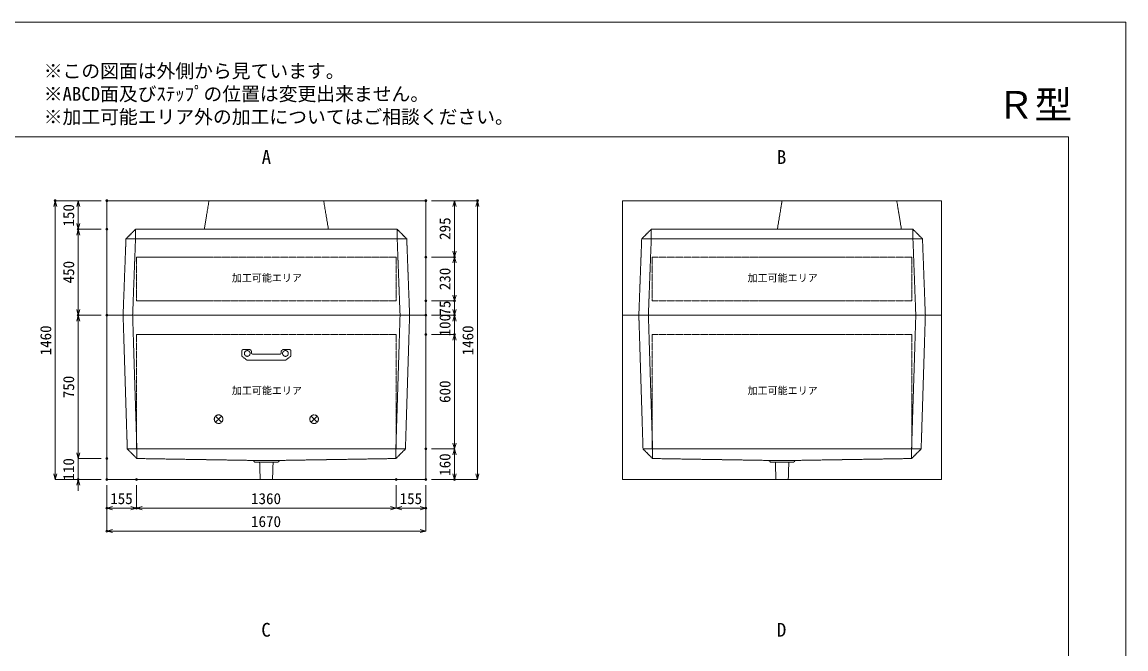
# Model space of a CAD drawing. Units: millimetres, scale not verified. Extents: x -4455 to 4455, y -3150 to 3150.
# Drawn here: x -1324 to 4455, y -132 to 3150 of the extents above; entities that cross this region are included whole.
import ezdxf
from ezdxf.enums import TextEntityAlignment as Align

# ---------------------------------------------------------------- set-up
doc = ezdxf.new("R2010")
doc.units = ezdxf.units.MM
doc.header["$LTSCALE"] = 20
doc.header["$PDMODE"] = 32
doc.header["$PDSIZE"] = 10
doc.linetypes.add('LONG_DASHED1', pattern=[7, 6, -1])
doc.linetypes.add('LONG_DOUBLE_CHAIN', pattern=[21.8, 18, -1, 0.6, -0.6, 0.6, -1])
for name, color, linetype, lineweight in [('0-0_D-TTL', 7, 'Continuous', 9), ('0-1_Defpoints', 7, 'Continuous', 9), ('0-3_D-TTL-TXT', 7, 'Continuous', 9), ('0-4_D-STR-TXT', 7, 'Continuous', 9), ('0-5_D-STR-DIM', 3, 'Continuous', 9), ('0-6_0', 7, 'Continuous', 9), ('0-7_D-STR', 7, 'LONG_DASHED1', 9), ('0-9_D-STR-STR5', 1, 'LONG_DOUBLE_CHAIN', 9), ('0-A_D-STR-STR3', 2, 'LONG_DASHED1', 9)]:
    doc.layers.add(name, color=color, linetype=linetype, lineweight=lineweight)
doc.styles.add('ＭＳ ゴシック', font='')
doc.styles.get('ＭＳ ゴシック').set_extended_font_data('MS Gothic')

# ---------------------------------------------------------------- blocks, each defined once
blk = doc.blocks.new('A$C4DE05FD1')
at = {"layer": '0-0_D-TTL', "color": 134}
for p, q in [((4000, 76000), (114800, 76000)), ((114800, 76000), (114800, 4000))]:
    blk.add_line(p, q, dxfattribs=at)
at = {"layer": '0-1_Defpoints', "color": 134}
for p, q in [((0, 84000), (118800, 84000)), ((118800, 84000), (118800, 0))]:
    blk.add_line(p, q, dxfattribs=at)
at = {"layer": '0-3_D-TTL-TXT', "style": 'ＭＳ ゴシック'}
for s, p in [('※この図面は外側から見ています。', (43260.9, 79815.7)), ('※ABCD面及びｽﾃｯﾌﾟの位置は変更出来ません。', (43260.9, 78215.7)), ('※加工可能エリア外の加工についてはご相談ください。', (43260.9, 76615.7))]:
    blk.add_text(s, height=962.2, dxfattribs=at).set_placement(p, align=Align.BOTTOM_LEFT)
blk = doc.blocks.new('_Open30')
at = {"layer": '0-6_0'}
blk.add_line((0, 0), (-20, 0), dxfattribs=at)
blk.add_lwpolyline([(-20, 5.36), (0, 0), (-20, -5.36)], dxfattribs=at)
blk = doc.blocks.new('A$C31CA379A')
at = {"layer": '0-4_D-STR-TXT', "style": 'ＭＳ ゴシック'}
for s, p in [('A', (-325.9, -2190.5)), ('B', (35638.6, -2190.5)), ('C', (-351.4, -35190.5)), ('D', (35638.6, -35190.5))]:
    blk.add_text(s, height=962.2, dxfattribs=at).set_placement(p, align=Align.BOTTOM_LEFT)
blk = doc.blocks.new('A$C27844A11')
at = {"layer": '0-A_D-STR-STR3'}
for p, q in [((-2560, 1000), (-2560, 453.5)), ((-2515.5, 370.3), (-2060.4, 33.6)), ((-2460, 1100), (-1758.4, 1100)), ((1949.4, 0), (-1949.4, 0)), ((-1559.2, 917.4), (-1542, 721.3)), ((1442.4, 630), (-1442.4, 630)), ((1559.2, 917.4), (1542, 721.3)), ((2460, 1100), (1758.4, 1100)), ((2515.5, 370.3), (2060.4, 33.6)), ((2560, 1000), (2560, 453.5))]:
    blk.add_line(p, q, dxfattribs=at)
for centre in [(-2000, 700), (2000, 700)]:
    blk.add_circle(centre, 300, dxfattribs=at)
for centre, radius, start, end in [((-2460, 1000), 100, 90, 180), ((-2460, 453.5), 100, 180, 236.30993), ((-1949.4, 200), 200, 236.30993, 270), ((-1758.4, 900), 200, 5, 90), ((-1442.4, 730), 100, 185, 270), ((1442.4, 730), 100, 270, 355), ((1758.4, 900), 200, 90, 175), ((1949.4, 200), 200, 270, 303.69007), ((2460, 1000), 100, 0, 90), ((2460, 453.5), 100, 303.69007, 0)]:
    blk.add_arc(centre, radius, start, end, dxfattribs=at)
blk = doc.blocks.new('A$C4A6E2F42')
at = {"layer": '0-7_D-STR', "linetype": 'Continuous'}
for p, q in [((-16700, -17200), (-16700, 0)), ((-16700, 0), (16700, 0)), ((16700, -17200), (16700, 0)), ((-16700, -17200), (16700, -17200))]:
    blk.add_line(p, q, dxfattribs=at)
at = {"layer": '0-7_D-STR'}
for p, q in [((-15000, 0), (-14560, -14000)), ((-14000, 0), (-13560, -14000)), ((14000, 0), (13560, -14000)), ((15000, 0), (14560, -14000)), ((-13560, -15000), (-14560, -14000)), ((-14560, -14000), (14560, -14000)), ((-13560, -15000), (-13560, -14000)), ((-13560, -15000), (-1400, -15200)), ((13560, -15000), (1400, -15200)), ((13560, -15000), (14560, -14000)), ((13560, -15000), (13560, -14000)), ((1400, -15200), (-1400, -15200)), ((-1200, -15380), (-1400, -15200)), ((1200, -15380), (-1200, -15380)), ((-646.9, -17200), (-705, -15380)), ((646.9, -17200), (705, -15380)), ((1200, -15380), (1400, -15200))]:
    blk.add_line(p, q, dxfattribs=at)
at = {"layer": '0-9_D-STR-STR5'}
for points in [[(13600, -2000), (-13600, -2000), (-13600, -14000)], [(13600, -2000), (13600, -14000), (-13600, -14000)]]:
    blk.add_lwpolyline(points, dxfattribs=at)
blk = doc.blocks.new('A$Cbdf789b1')
at = {"layer": '0-7_D-STR', "linetype": 'Continuous'}
for p, q in [((-16700, 0), (-16700, 12000)), ((-16700, 12000), (16700, 12000)), ((16700, 12000), (16700, 0)), ((-16700, 0), (16700, 0))]:
    blk.add_line(p, q, dxfattribs=at)
at = {"layer": '0-7_D-STR'}
for p, q in [((-6000, 12000), (-6500, 9000)), ((6000, 12000), (6500, 9000)), ((-14700, 8000), (-13700, 9000)), ((-13700, 9000), (13700, 9000)), ((-13700, 8000), (-13700, 9000)), ((14700, 8000), (13700, 9000)), ((13700, 8000), (13700, 9000)), ((-14700, 8000), (-15000, 0)), ((-14700, 8000), (14700, 8000)), ((-13700, 8000), (-14000, 0)), ((13700, 8000), (14000, 0)), ((14700, 8000), (15000, 0))]:
    blk.add_line(p, q, dxfattribs=at)
at = {"layer": '0-9_D-STR-STR5'}
for p, q in [((-13600, 6100), (-13600, 1500)), ((13600, 6100), (-13600, 6100))]:
    blk.add_line(p, q, dxfattribs=at)
blk.add_lwpolyline([(13600, 6100), (13600, 1500), (-13600, 1500)], dxfattribs=at)
blk = doc.blocks.new('A$C4375c125')
at = {"layer": '0-7_D-STR', "linetype": 'Continuous'}
for p, q in [((-16700, 0), (-16700, 12000)), ((-16700, 12000), (16700, 12000)), ((16700, 12000), (16700, 0)), ((-16700, 0), (16700, 0))]:
    blk.add_line(p, q, dxfattribs=at)
at = {"layer": '0-7_D-STR'}
for p, q in [((0, 12000), (-500, 9000)), ((12000, 12000), (12500, 9000)), ((-14700, 8000), (-13700, 9000)), ((-13700, 9000), (13700, 9000)), ((-13700, 8000), (-13700, 9000)), ((14700, 8000), (13700, 9000)), ((13700, 8000), (13700, 9000)), ((-14700, 8000), (-15000, 0)), ((-14700, 8000), (14700, 8000)), ((-13700, 8000), (-14000, 0)), ((13700, 8000), (14000, 0)), ((14700, 8000), (15000, 0))]:
    blk.add_line(p, q, dxfattribs=at)
at = {"layer": '0-9_D-STR-STR5'}
for p, q in [((-13600, 6100), (-13600, 1500)), ((13600, 6100), (-13600, 6100))]:
    blk.add_line(p, q, dxfattribs=at)
blk.add_lwpolyline([(13600, 6100), (13600, 1500), (-13600, 1500)], dxfattribs=at)
blk = doc.blocks.new('A$C1C640AAB')
at = {"layer": '0-9_D-STR-STR5'}
for p, q in [((-318.2, -318.2), (318.2, 318.2)), ((-318.2, 318.2), (318.2, -318.2))]:
    blk.add_line(p, q, dxfattribs=at)
blk.add_circle((0, 0), 450, dxfattribs=at)
blk = doc.blocks.new('A$C5457dacb')
at = {"layer": '0-7_D-STR'}
blk.add_blockref('A$C4A6E2F42', (0, 0), dxfattribs=at)
at = {"layer": '0-9_D-STR-STR5'}
for p in [(-5000, -10880), (5000, -10880)]:
    blk.add_blockref('A$C1C640AAB', p, dxfattribs=at)

msp = doc.modelspace()

# ---------------------------------------------------------------- linework, layer by layer
at = {"layer": '0-1_Defpoints'}
for p in [(-1150, 2215), (-880, 2215), (-880, 2215), (790, 2215), (790, 2215), (1060, 2215), (-1030, 2065), (-1030, 2065), (-880, 2065), (-880, 2065), (790, 1920), (940, 1920), (790, 1690), (790, 1690), (940, 1690), (-1030, 1615), (-880, 1615), (790, 1615), (790, 1615), (940, 1615), (790, 1515), (940, 1515), (-880, 865), (790, 915), (790, 915), (-1030, 755), (-880, 755), (-880, 755), (-880, 755), (-725, 755), (635, 755), (790, 755), (790, 755), (790, 755), (940, 755), (-880, 605), (-725, 605), (790, 605), (-880, 485)]:
    msp.add_point(p, dxfattribs=at)
at = {"layer": '0-5_D-STR-DIM'}
for p, q in [((-910, 2215), (-1150, 2215)), ((-910, 2215), (-1030, 2215)), ((820, 2215), (940, 2215)), ((820, 2215), (1060, 2215)), ((-1150, 785), (-1150, 2185)), ((-1030, 2185), (-1030, 2095)), ((940, 2185), (940, 1950)), ((1060, 785), (1060, 2185)), ((-910, 2065), (-1030, 2065)), ((-910, 2065), (-1030, 2065)), ((-1030, 1645), (-1030, 2035)), ((820, 1920), (940, 1920)), ((820, 1920), (940, 1920)), ((940, 1720), (940, 1890)), ((940, 1720), (940, 1750)), ((820, 1690), (940, 1690)), ((820, 1690), (940, 1690)), ((940, 1615), (940, 1690)), ((940, 1645), (940, 1675)), ((-910, 1615), (-1030, 1615)), ((-910, 1615), (-1030, 1615)), ((-1030, 895), (-1030, 1585)), ((820, 1615), (940, 1615)), ((820, 1615), (940, 1615)), ((940, 1515), (940, 1615)), ((940, 1585), (940, 1555)), ((820, 1515), (940, 1515)), ((820, 1515), (940, 1515)), ((940, 1485), (940, 1455)), ((940, 945), (940, 1485)), ((-1030, 895), (-1030, 925)), ((820, 915), (940, 915)), ((820, 915), (940, 915)), ((940, 885), (940, 785)), ((-910, 865), (-1030, 865)), ((-910, 865), (-1030, 865)), ((-1030, 865), (-1030, 755)), ((-910, 755), (-1150, 755)), ((-910, 755), (-1030, 755)), ((820, 755), (940, 755)), ((820, 755), (1060, 755)), ((-1030, 725), (-1030, 695)), ((-880, 725), (-880, 485)), ((-880, 725), (-880, 605)), ((-725, 725), (-725, 605)), ((-725, 725), (-725, 605)), ((635, 725), (635, 605)), ((635, 725), (635, 605)), ((790, 725), (790, 605)), ((790, 725), (790, 485)), ((-755, 605), (-850, 605)), ((605, 605), (-695, 605)), ((665, 605), (760, 605)), ((760, 485), (-850, 485))]:
    msp.add_line(p, q, dxfattribs=at)

# ---------------------------------------------------------------- block references
at = {"layer": '0-0_D-TTL', "xscale": 0.075, "yscale": 0.075}
msp.add_blockref('A$C4DE05FD1', (-4455, -3150), dxfattribs=at)
at = {"layer": '0-4_D-STR-TXT', "xscale": 0.075, "yscale": 0.075}
msp.add_blockref('A$C31CA379A', (-45, 2550), dxfattribs=at)
at = {"layer": '0-5_D-STR-DIM', "xscale": 1.5, "yscale": 1.5}
for p, rotation in [((-1150, 2215), 90), ((-1030, 2215), 90), ((940, 2215), 90), ((1060, 2215), 90), ((-1030, 2065), 270), ((-1030, 2065), 90), ((940, 1920), 270), ((940, 1920), 90), ((940, 1690), 270), ((940, 1690), 270), ((-1030, 1615), 270), ((940, 1615), 270), ((-1030, 1615), 90), ((940, 1615), 90), ((940, 1515), 90), ((940, 1515), 90), ((940, 915), 270), ((-1030, 865), 270), ((-1030, 865), 270), ((940, 915), 90), ((-1150, 755), 270), ((-1030, 755), 90), ((940, 755), 270), ((1060, 755), 270), ((-880, 605), 180), ((-725, 605), 180), ((635, 605), 180), ((-880, 485), 180)]:
    msp.add_blockref('_Open30', p, dxfattribs=dict(at, rotation=rotation))
for p in [(-725, 605), (635, 605), (790, 605), (790, 485)]:
    msp.add_blockref('_Open30', p, dxfattribs=at)
at = {"layer": '0-7_D-STR', "xscale": 0.05, "yscale": 0.05}
for name, p in [('A$Cbdf789b1', (-45, 1615)), ('A$C4375c125', (2655, 1615)), ('A$C5457dacb', (-45, 1615)), ('A$C4A6E2F42', (2655, 1615))]:
    msp.add_blockref(name, p, dxfattribs=at)
at = {"layer": '0-A_D-STR-STR3', "xscale": 0.05, "yscale": 0.05}
msp.add_blockref('A$C27844A11', (-45, 1380), dxfattribs=at)

# ---------------------------------------------------------------- texts
at = {"layer": '0-3_D-TTL-TXT', "style": 'ＭＳ ゴシック'}
msp.add_text('Ｒ型', height=144.3, dxfattribs=at).set_placement((3779.41, 2601.82), align=Align.BOTTOM_LEFT)
at = {"layer": '0-5_D-STR-DIM', "style": 'ＭＳ ゴシック'}
for s, p in [('150', (-1033.9, 2079.22)), ('295', (936.1, 2009.48)), ('450', (-1033.9, 1781.8)), ('230', (936.1, 1746.2)), ('75', (936.1, 1613.38)), ('100', (936.1, 1504.22)), ('1460', (-1153.9, 1404.72)), ('1460', (1056.1, 1404.72)), ('750', (-1033.9, 1180.6)), ('600', (936.1, 1155.9)), ('160', (936.1, 774.22)), ('110', (-1033.9, 749.22))]:
    msp.add_text(s, height=57.77, rotation=90, dxfattribs=at).set_placement(p, align=Align.BOTTOM_LEFT)
for s, p in [('155', (-862.5, 608.9)), ('1360', (-125.28, 608.9)), ('155', (652.5, 608.9)), ('1670', (-125.28, 488.9))]:
    msp.add_text(s, height=57.77, dxfattribs=at).set_placement(p, align=Align.BOTTOM_LEFT)
at = {"layer": '0-9_D-STR-STR5', "style": 'ＭＳ ゴシック'}
for p in [(-225.48, 1779.75), (2474.52, 1779.75), (-225.48, 1189.75), (2474.52, 1189.75)]:
    msp.add_text('加工可能エリア', height=38.42, dxfattribs=at).set_placement(p, align=Align.BOTTOM_LEFT)

doc.saveas('drawing.dxf')
